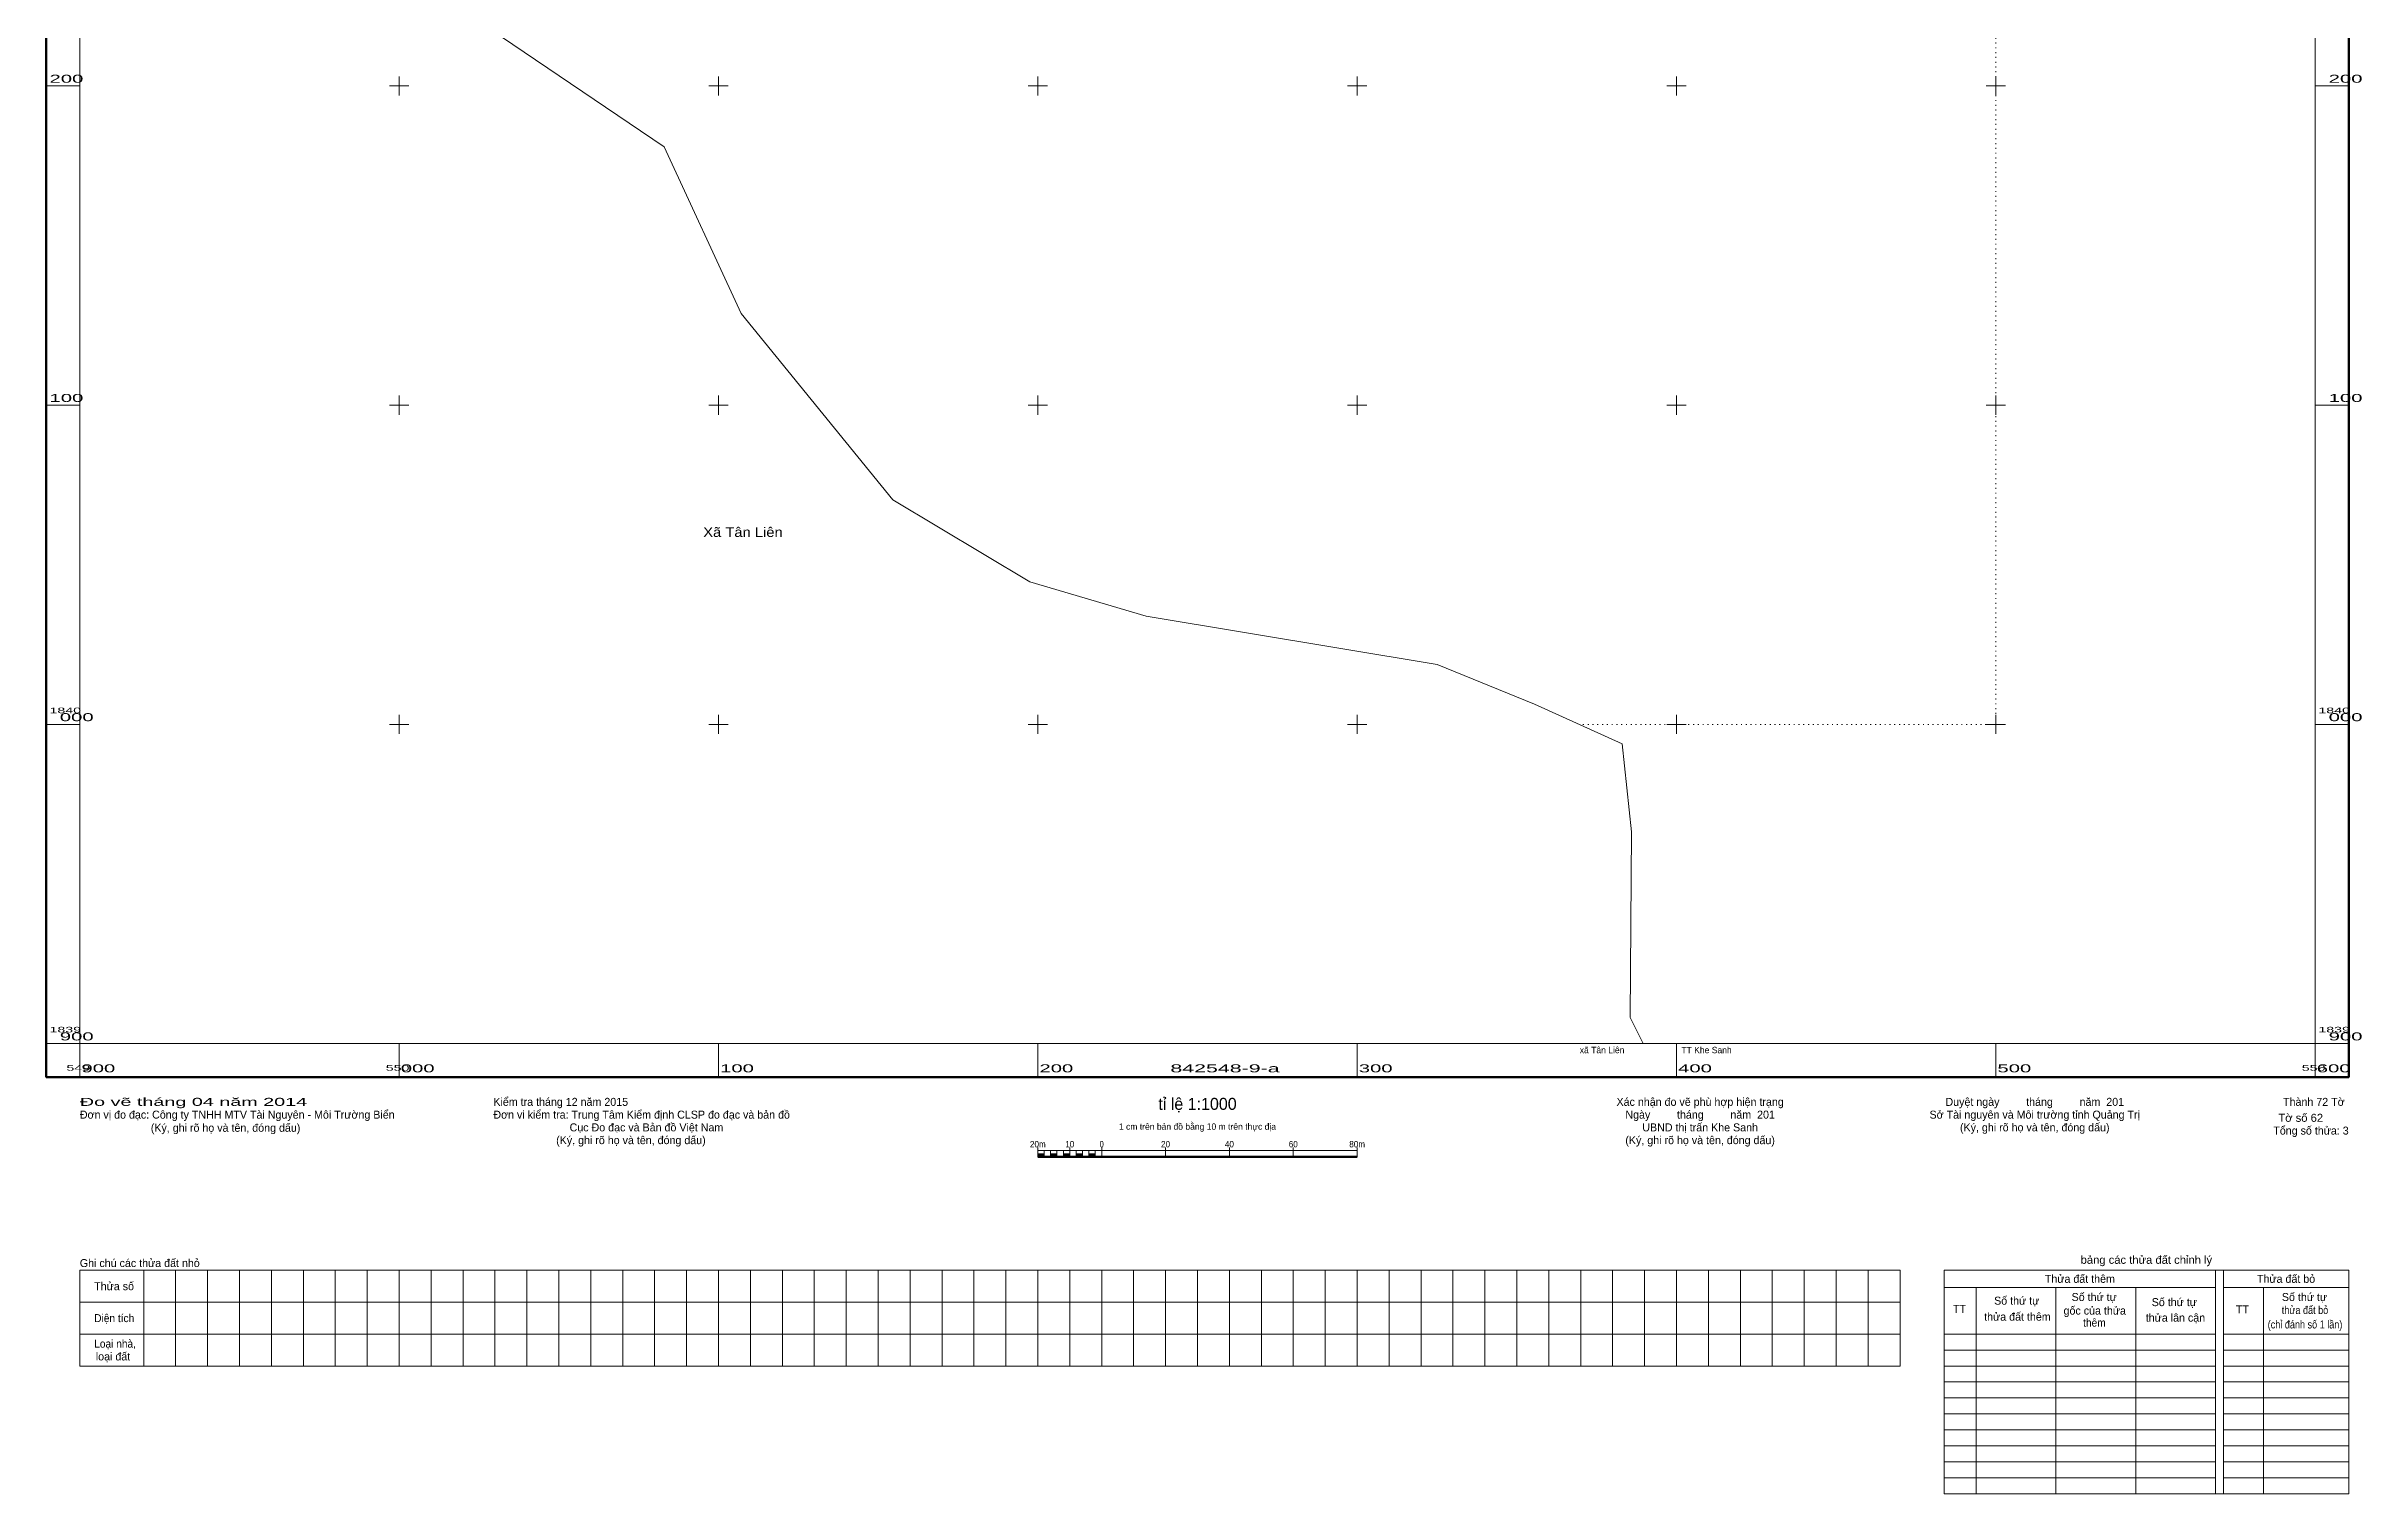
# Model space of a CAD drawing. Header units: metres. Extents: x 549890 to 550618, y 1839759 to 1840646.
# Drawn here: x 549890 to 550615, y 1839759 to 1840212 of the extents above; entities that cross this region are included whole.
import ezdxf
from ezdxf.enums import TextEntityAlignment as Align

# ---------------------------------------------------------------- set-up
doc = ezdxf.new("R2010")
doc.units = ezdxf.units.M
doc.linetypes.add('DOTTED', pattern=[1.5, 0.3, -1.2])
for name, color, linetype, lineweight in [('24', 7, 'DOTTED', 13), ('46', 7, 'Continuous', 13), ('63', 7, 'Continuous', 13)]:
    doc.layers.add(name, color=color, linetype=linetype, lineweight=lineweight)
doc.layers.add('28', color=7, linetype='Continuous')
doc.layers.add('48', color=7, linetype='Continuous')

msp = doc.modelspace()

# ---------------------------------------------------------------- hatches: boundary and pattern name
at = {"layer": '63'}
for points in [[(550200, 1839864.5), (550200, 1839865.5), (550202, 1839865.5), (550202, 1839864.5)], [(550204, 1839864.5), (550204, 1839865.5), (550206, 1839865.5), (550206, 1839864.5)], [(550208, 1839864.5), (550208, 1839865.5), (550210, 1839865.5), (550210, 1839864.5)], [(550212, 1839864.5), (550212, 1839865.5), (550214, 1839865.5), (550214, 1839864.5)], [(550216, 1839864.5), (550216, 1839865.5), (550218, 1839865.5), (550218, 1839864.5)]]:
    msp.add_hatch(color=256, dxfattribs=at).paths.add_polyline_path(points)

# ---------------------------------------------------------------- linework, layer by layer
at = {"layer": '24'}
for p, q in [((550500, 1840458.08), (550500, 1840000)), ((550500, 1840000), (550369.49, 1840000))]:
    msp.add_line(p, q, dxfattribs=at)
at = {"layer": '46'}
msp.add_lwpolyline([(550389.55, 1839900), (550385.54, 1839908.16), (550385.9, 1839966.31), (550383.02, 1839993.88), (550355.58, 1840006.29), (550325.08, 1840018.72), (550233.89, 1840033.9), (550197.46, 1840044.62), (550154.6, 1840070.35), (550107.15, 1840128.74), (550083.02, 1840180.92), (550028.21, 1840217.99), (550013, 1840230.33), (549982.68, 1840270.31), (549955.33, 1840298.02), (549918.76, 1840316.61), (549903.57, 1840332.01), (549900, 1840336.84)], dxfattribs=at)
at = {"layer": '63'}
for p, q in [((549900, 1840200), (549889.5, 1840200)), ((549997, 1840200), (550003, 1840200)), ((550000, 1840197), (550000, 1840203)), ((550097, 1840200), (550103, 1840200)), ((550100, 1840197), (550100, 1840203)), ((550197, 1840200), (550203, 1840200)), ((550200, 1840197), (550200, 1840203)), ((550297, 1840200), (550303, 1840200)), ((550300, 1840197), (550300, 1840203)), ((550397, 1840200), (550403, 1840200)), ((550400, 1840197), (550400, 1840203)), ((550497, 1840200), (550503, 1840200)), ((550500, 1840197), (550500, 1840203)), ((550600, 1840200), (550610.5, 1840200)), ((550000, 1840097), (550000, 1840103)), ((550100, 1840097), (550100, 1840103)), ((550200, 1840097), (550200, 1840103)), ((550300, 1840097), (550300, 1840103)), ((550400, 1840097), (550400, 1840103)), ((550500, 1840097), (550500, 1840103)), ((549900, 1840100), (549889.5, 1840100)), ((549997, 1840100), (550003, 1840100)), ((550097, 1840100), (550103, 1840100)), ((550197, 1840100), (550203, 1840100)), ((550297, 1840100), (550303, 1840100)), ((550397, 1840100), (550403, 1840100)), ((550497, 1840100), (550503, 1840100)), ((550600, 1840100), (550610.5, 1840100)), ((550000, 1839997), (550000, 1840003)), ((550100, 1839997), (550100, 1840003)), ((550200, 1839997), (550200, 1840003)), ((550300, 1839997), (550300, 1840003)), ((550400, 1839997), (550400, 1840003)), ((550500, 1839997), (550500, 1840003)), ((549900, 1840000), (549889.5, 1840000)), ((549997, 1840000), (550003, 1840000)), ((550097, 1840000), (550103, 1840000)), ((550197, 1840000), (550203, 1840000)), ((550297, 1840000), (550303, 1840000)), ((550397, 1840000), (550403, 1840000)), ((550497, 1840000), (550503, 1840000)), ((550600, 1840000), (550610.5, 1840000)), ((549900, 1839900), (549889.5, 1839900)), ((549900, 1839900), (549900, 1839889.5)), ((550000, 1839900), (550000, 1839889.5)), ((550100, 1839900), (550100, 1839889.5)), ((550200, 1839900), (550200, 1839889.5)), ((550300, 1839900), (550300, 1839889.5)), ((550400, 1839900), (550400, 1839889.5)), ((550500, 1839900), (550500, 1839889.5)), ((550600, 1839900), (550600, 1839889.5)), ((550600, 1839900), (550610.5, 1839900)), ((550200, 1839864.5), (550200, 1839867.5)), ((550200, 1839866.5), (550300, 1839866.5)), ((550202, 1839864.5), (550202, 1839866.5)), ((550204, 1839864.5), (550204, 1839866.5)), ((550206, 1839864.5), (550206, 1839866.5)), ((550208, 1839864.5), (550208, 1839866.5)), ((550210, 1839864.5), (550210, 1839867.5)), ((550210, 1839864.5), (550210, 1839866.5)), ((550212, 1839864.5), (550212, 1839866.5)), ((550214, 1839864.5), (550214, 1839866.5)), ((550216, 1839864.5), (550216, 1839866.5)), ((550218, 1839864.5), (550218, 1839866.5)), ((550220, 1839864.5), (550220, 1839867.5)), ((550240, 1839864.5), (550240, 1839867.5)), ((550260, 1839864.5), (550260, 1839867.5)), ((550280, 1839864.5), (550280, 1839867.5)), ((550300, 1839864.5), (550300, 1839867.5)), ((549920, 1839829), (549920, 1839799)), ((549930, 1839829), (549930, 1839799)), ((549940, 1839829), (549940, 1839799)), ((549950, 1839829), (549950, 1839799)), ((549960, 1839829), (549960, 1839799)), ((549970, 1839829), (549970, 1839799)), ((549980, 1839829), (549980, 1839799)), ((549990, 1839829), (549990, 1839799)), ((550000, 1839829), (550000, 1839799)), ((550010, 1839829), (550010, 1839799)), ((550020, 1839829), (550020, 1839799)), ((550030, 1839829), (550030, 1839799)), ((550040, 1839829), (550040, 1839799)), ((550050, 1839829), (550050, 1839799)), ((550060, 1839829), (550060, 1839799)), ((550070, 1839829), (550070, 1839799)), ((550080, 1839829), (550080, 1839799)), ((550090, 1839829), (550090, 1839799)), ((550100, 1839829), (550100, 1839799)), ((550110, 1839829), (550110, 1839799)), ((550120, 1839829), (550120, 1839799)), ((550130, 1839829), (550130, 1839799)), ((550140, 1839829), (550140, 1839799)), ((550150, 1839829), (550150, 1839799)), ((550160, 1839829), (550160, 1839799)), ((550170, 1839829), (550170, 1839799)), ((550180, 1839829), (550180, 1839799)), ((550190, 1839829), (550190, 1839799)), ((550200, 1839829), (550200, 1839799)), ((550210, 1839829), (550210, 1839799)), ((550220, 1839829), (550220, 1839799)), ((550230, 1839829), (550230, 1839799)), ((550240, 1839829), (550240, 1839799)), ((550250, 1839829), (550250, 1839799)), ((550260, 1839829), (550260, 1839799)), ((550270, 1839829), (550270, 1839799)), ((550280, 1839829), (550280, 1839799)), ((550290, 1839829), (550290, 1839799)), ((550300, 1839829), (550300, 1839799)), ((550310, 1839829), (550310, 1839799)), ((550320, 1839829), (550320, 1839799)), ((550330, 1839829), (550330, 1839799)), ((550340, 1839829), (550340, 1839799)), ((550350, 1839829), (550350, 1839799)), ((550360, 1839829), (550360, 1839799)), ((550370, 1839829), (550370, 1839799)), ((550380, 1839829), (550380, 1839799)), ((550390, 1839829), (550390, 1839799)), ((550400, 1839829), (550400, 1839799)), ((550410, 1839829), (550410, 1839799)), ((550420, 1839829), (550420, 1839799)), ((550430, 1839829), (550430, 1839799)), ((550440, 1839829), (550440, 1839799)), ((550450, 1839829), (550450, 1839799)), ((550460, 1839829), (550460, 1839799)), ((550470, 1839829), (550470, 1839799)), ((550483.84, 1839829), (550610.5, 1839829)), ((550483.84, 1839829), (550483.84, 1839759)), ((550568.84, 1839829), (550568.84, 1839759)), ((550571.34, 1839829), (550571.34, 1839759)), ((550610.5, 1839829), (550610.5, 1839759)), ((550483.84, 1839823.63), (550568.84, 1839823.63)), ((550493.84, 1839823.63), (550493.84, 1839759)), ((550518.84, 1839823.63), (550518.84, 1839759)), ((550543.84, 1839823.63), (550543.84, 1839759)), ((550571.34, 1839823.63), (550610.5, 1839823.63)), ((550583.84, 1839823.63), (550583.84, 1839759)), ((549900, 1839819), (550470, 1839819)), ((549900, 1839809), (550470, 1839809)), ((550483.84, 1839809), (550568.84, 1839809)), ((550571.34, 1839809), (550610.5, 1839809)), ((550483.84, 1839804), (550568.84, 1839804)), ((550483.84, 1839799), (550568.84, 1839799)), ((550571.34, 1839804), (550610.5, 1839804)), ((550571.34, 1839799), (550610.5, 1839799)), ((550483.84, 1839794), (550568.84, 1839794)), ((550571.34, 1839794), (550610.5, 1839794)), ((550483.84, 1839789), (550568.84, 1839789)), ((550483.84, 1839784), (550568.84, 1839784)), ((550571.34, 1839789), (550610.5, 1839789)), ((550571.34, 1839784), (550610.5, 1839784)), ((550483.84, 1839779), (550568.84, 1839779)), ((550610.5, 1839779), (550571.34, 1839779)), ((550483.84, 1839774), (550568.84, 1839774)), ((550483.84, 1839769), (550568.84, 1839769)), ((550571.34, 1839774), (550610.5, 1839774)), ((550610.5, 1839769), (550571.34, 1839769)), ((550483.84, 1839764), (550568.84, 1839764)), ((550571.34, 1839764), (550610.5, 1839764)), ((550483.84, 1839759), (550568.84, 1839759)), ((550568.84, 1839759), (550571.34, 1839759)), ((550610.5, 1839759), (550571.34, 1839759))]:
    msp.add_line(p, q, dxfattribs=at)
at = {"layer": '63', "lineweight": 53}
msp.add_line((550200, 1839864.5), (550300, 1839864.5), dxfattribs=at)
at = {"layer": '63', "lineweight": 158}
msp.add_lwpolyline([(549889.5, 1840610.5), (550610.5, 1840610.5), (550610.5, 1839889.5), (549889.5, 1839889.5)], close=True, dxfattribs=at)
at = {"layer": '63'}
for points in [[(549900, 1840600), (550600, 1840600), (550600, 1839900), (549900, 1839900)], [(550200, 1839864.5), (550200, 1839865.5), (550202, 1839865.5), (550202, 1839864.5)], [(550204, 1839864.5), (550204, 1839865.5), (550206, 1839865.5), (550206, 1839864.5)], [(550208, 1839864.5), (550208, 1839865.5), (550210, 1839865.5), (550210, 1839864.5)], [(550212, 1839864.5), (550212, 1839865.5), (550214, 1839865.5), (550214, 1839864.5)], [(550216, 1839864.5), (550216, 1839865.5), (550218, 1839865.5), (550218, 1839864.5)]]:
    msp.add_lwpolyline(points, close=True, dxfattribs=at)
msp.add_lwpolyline([(550470, 1839799), (549900, 1839799), (549900, 1839829), (550470, 1839829)], dxfattribs=at)

# ---------------------------------------------------------------- texts
at = {"layer": '28'}
msp.add_text('xã Tân Liên                        TT Khe Sanh', height=2, rotation=359.99, dxfattribs=at).set_placement((550393.495, 1839896.986), align=Align.CENTER)
at = {"layer": '48', "width": 1.15}
msp.add_text('Xã Tân Liên', height=3, dxfattribs=at).set_placement((550107.665, 1840058.71), align=Align.CENTER)
at = {"layer": '63'}
for s, height, width, p in [('200', 2.5, 1.9, (549890.5, 1840201)), ('100', 2.5, 1.9, (549890.5, 1840101)), ('1840', 1.75, 1.9, (549890.5, 1840003.5)), ('1840', 1.75, 1.9, (550601, 1840003.5)), ('1839', 1.75, 1.9, (549890.5, 1839903.5)), ('1839', 1.75, 1.9, (550601, 1839903.5)), ('900', 2.5, 1.9, (549900.5, 1839891)), ('000', 2.5, 1.9, (550000.5, 1839891)), ('100', 2.5, 1.9, (550100.5, 1839891)), ('200', 2.5, 1.9, (550200.5, 1839891)), ('300', 2.5, 1.9, (550300.5, 1839891)), ('400', 2.5, 1.9, (550400.5, 1839891)), ('500', 2.5, 1.9, (550500.5, 1839891)), ('600', 2.5, 1.9, (550600.5, 1839891)), ('Đo vẽ tháng 04 năm 2014', 2.5, 1.85, (549900, 1839880.5)), ('Diện tích', 2.5, 0.95, (549904.5, 1839812.75)), ('Loại nhà,', 2.5, 0.95, (549904.5, 1839804.75))]:
    msp.add_text(s, height=height, dxfattribs=dict(at, width=width)).set_placement(p)
for s, height, width, p in [('200', 2.5, 1.9, (550614.82, 1840201)), ('100', 2.5, 1.9, (550614.82, 1840101)), ('000', 2.5, 1.9, (549904.32, 1840001)), ('000', 2.5, 1.9, (550614.82, 1840001)), ('900', 2.5, 1.9, (549904.32, 1839901)), ('900', 2.5, 1.9, (550614.82, 1839901)), ('549', 1.75, 1.9, (549903.22, 1839891.5)), ('550', 1.75, 1.9, (550003.22, 1839891.5)), ('550', 1.75, 1.9, (550603.22, 1839891.5)), ('Tờ số 62', 2.5, 1.05, (550602.48, 1839875.5))]:
    msp.add_text(s, height=height, dxfattribs=dict(at, width=width)).set_placement(p, align=Align.RIGHT)
for s, height, width, p in [('842548-9-a', 2.5, 2, (550258.61, 1839891)), ('20m', 2, 0.95, (550200, 1839867.5)), ('10', 2, 0.95, (550209.995, 1839867.5)), ('0', 2, 0.9, (550220, 1839867.5)), ('20', 2, 0.95, (550239.995, 1839867.5)), ('40', 2, 0.95, (550259.995, 1839867.5)), ('60', 2, 0.95, (550279.995, 1839867.5)), ('80m', 2, 0.95, (550300, 1839867.5)), ('bảng các thửa đất chỉnh lý', 2.5, 1.05, (550547.145, 1839831.02)), ('thêm', 2.5, 0.95, (550530.875, 1839811.34)), ('(chỉ đánh số 1 lần)', 2.5, 0.85, (550596.83, 1839810.77)), ('thửa đất bỏ', 2.5, 0.85, (550596.82, 1839815.28))]:
    msp.add_text(s, height=height, dxfattribs=dict(at, width=width)).set_placement(p, align=Align.CENTER)
for s, p in [('Đơn vị đo đạc: Công ty TNHH MTV Tài Nguyên - Môi Trường Biển', (549900, 1839876.5)), ('Đơn vi kiểm tra: Trung Tâm Kiểm định CLSP đo đạc và bản đồ', (550029.5, 1839876.5)), ('Kiểm tra tháng 12 năm 2015', (550029.5, 1839880.5)), ('(Ký, ghi rõ họ và tên, đóng dấu)', (550049.16, 1839868.5)), ('Cục Đo đạc và Bản đồ Việt Nam', (550053.37, 1839872.5)), ('Ghi chú các thửa đất nhỏ', (549900, 1839830)), ('Thửa số', (549904.5, 1839822.75)), ('loại đất', (549905, 1839800.75))]:
    msp.add_text(s, height=2.5, dxfattribs=at).set_placement(p)
for s, height, p in [('tỉ lệ 1:1000', 3.75, (550250, 1839879.25)), ('Xác nhận đo vẽ phù hợp hiện trạng', 2.5, (550407.405, 1839880.5)), ('Ngày         tháng         năm  201', 2.5, (550407.405, 1839876.5)), ('Sở Tài nguyên và Môi trường tỉnh Quảng Trị', 2.5, (550512.185, 1839876.5)), ('Duyệt ngày         tháng         năm  201', 2.5, (550512.195, 1839880.5)), ('(Ký, ghi rõ họ và tên, đóng dấu)', 2.5, (549945.64, 1839872.38)), ('1 cm trên bản đồ bằng 10 m trên thực địa', 2, (550249.995, 1839873)), ('(Ký, ghi rõ họ và tên, đóng dấu)', 2.5, (550407.4, 1839868.5)), ('UBND thị trấn Khe Sanh', 2.5, (550407.405, 1839872.5)), ('(Ký, ghi rõ họ và tên, đóng dấu)', 2.5, (550512.19, 1839872.5)), ('Thửa đất thêm', 2.5, (550526.32, 1839825.06)), ('Thửa đất bỏ', 2.5, (550590.895, 1839825.06)), ('Số thứ tự', 2.5, (550506.54, 1839818.22)), ('Số thứ tự', 2.5, (550530.8, 1839819.36)), ('Số thứ tự', 2.5, (550555.89, 1839817.76)), ('Số thứ tự', 2.5, (550596.65, 1839819.36)), ('TT', 2.5, (550488.63, 1839815.64)), ('thửa đất thêm', 2.5, (550506.765, 1839813.2)), ('gốc của thửa', 2.5, (550530.975, 1839815.11)), ('thửa lân cận', 2.5, (550556.25, 1839812.9)), ('TT', 2.5, (550577.23, 1839815.52))]:
    msp.add_text(s, height=height, dxfattribs=at).set_placement(p, align=Align.CENTER)
for s, p in [('Thành 72 Tờ', (550609.24, 1839880.5)), ('Tổng số thửa: 3', (550610.5, 1839871.5))]:
    msp.add_text(s, height=2.5, dxfattribs=at).set_placement(p, align=Align.RIGHT)

doc.saveas('drawing.dxf')
